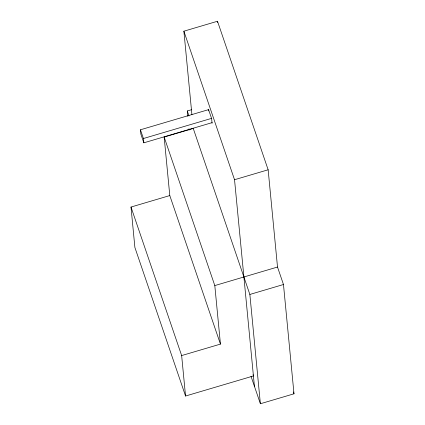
<?xml version="1.0" encoding="UTF-8"?>
<svg xmlns="http://www.w3.org/2000/svg" width="425" height="425" viewBox="0 0 425 425"><rect width="100%" height="100%" fill="white"/><g stroke="black" fill="none" stroke-linecap="round" stroke-linejoin="round"><path stroke-width="0.64" d="M191.919 114.644L183.882 31.195L217.499 21.25L268.148 169.782L277.514 267.033L283.475 284.511L293.999 393.805L260.382 403.75L251.005 376.247M187.797 116.238L187.287 110.968L191.728 109.655M212.208 122.607L143.841 142.827L140.866 134.088L140.452 129.784L208.813 109.565M143.841 142.827L143.427 138.523L211.793 118.304M253.002 374.696L253.428 375.95L185.55 396.026L181.65 355.576L220.442 344.107L169.793 195.569L164.156 137.047L193.248 128.44L249.857 294.451L260.382 403.75M185.55 396.026L134.895 247.493L131.001 207.044L169.793 195.569M254.421 386.277L234.536 179.727L268.148 169.782M220.442 344.107L214.806 285.584L277.514 267.033M249.857 294.451L283.475 284.511M183.882 31.195L234.536 179.727M293.362 391.935L293.999 393.805M187.287 110.968L188.992 115.961M164.156 137.047L214.806 285.584M140.452 129.784L143.427 138.523M131.001 207.044L181.65 355.576M217.499 21.25L217.627 22.562M212.075 123.261L211.629 118.612L208.415 109.177L208.579 110.92M189.003 128.743L189.125 130.061"/></g></svg>
